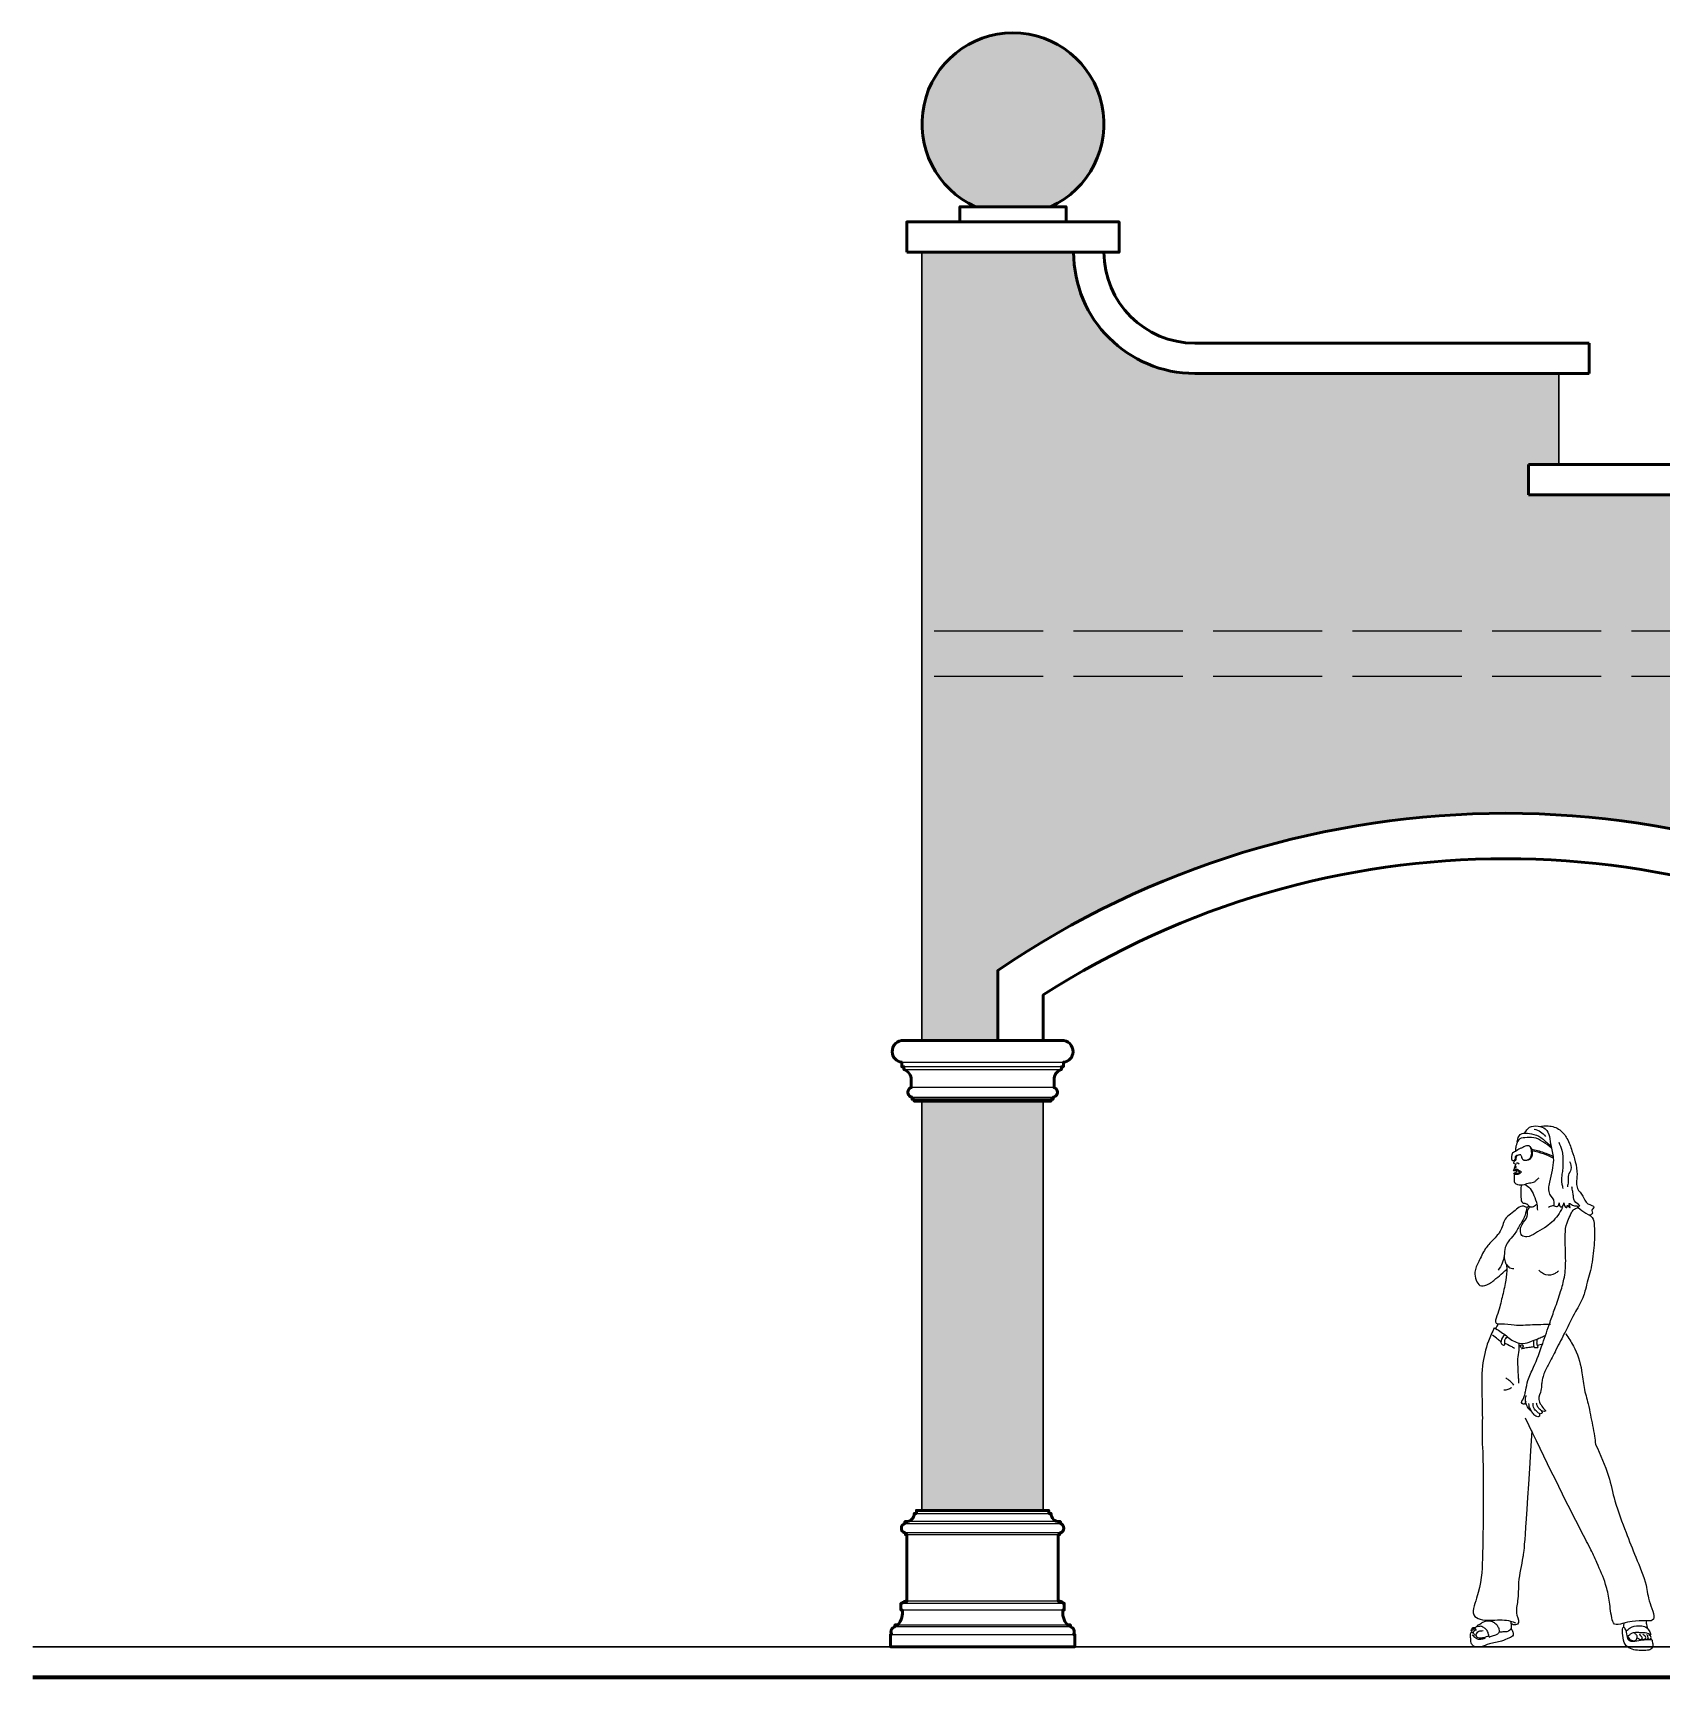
# Model space of a CAD drawing. Header units: metres. Extents: x -109 to 591, y -5 to 592.
# Drawn here: x 444.21 to 449.57, y 6.57 to 12 of the extents above; entities that cross this region are included whole.
import ezdxf

# ---------------------------------------------------------------- set-up
doc = ezdxf.new("R2010")
doc.units = ezdxf.units.M
doc.header["$LTSCALE"] = 0.03
doc.linetypes.add('ACAD_ISO02W100', pattern=[15, 12, -3])
for name, color, linetype in [('Amb personas', 8, 'Continuous'), ('MOLDURA', 43, 'Continuous'), ('Proyeccion', 8, 'ACAD_ISO02W100')]:
    doc.layers.add(name, color=color, linetype=linetype)
for name, color, linetype, lineweight in [('HATCH SECCION', 8, 'Continuous', 5), ('Moldura con Espesor', 43, 'Continuous', 50), ('Muro', 7, 'Continuous', 70), ('Muro bajo', 7, 'Continuous', 30)]:
    doc.layers.add(name, color=color, linetype=linetype, lineweight=lineweight)

# ---------------------------------------------------------------- blocks, each defined once
blk = doc.blocks.new('dam2')
for points in [[(389.6003654792434, 512.8645793612947), (389.6046557111305, 512.8645793612947), (389.6080879010543, 512.8611507601811)], [(389.6175039523461, 512.0776206049098), (389.6178685491263, 512.0783126151407)], [(389.6460418878511, 512.0556206736592), (389.6455024289414, 512.05673323193)]]:
    blk.add_lwpolyline(points)
blk.add_circle((389.5980553743262, 512.2819788695039), 0.00470410572027258)
for points, knots in [([(389.7117675551433, 512.909123665173), (389.7032113145457, 512.9158614667879), (389.6864321450564, 512.9289990612169), (389.6585634354551, 512.945480654759), (389.6312859265627, 512.942914630007), (389.6113170702016, 512.9436858383135), (389.6023986956897, 512.9263882289775), (389.6083694335128, 512.9473900575358), (389.6143401052042, 512.9553698925338), (389.6309258729639, 512.9600032590037), (389.6523976904814, 512.9538410958071), (389.6779457627226, 512.9472020599646), (389.6931188276857, 512.9299280202881), (389.7038782244579, 512.9207917490934), (389.7094110079504, 512.9151621724567), (389.711112549058, 512.9134308637801)], [0.01000074871195943, 0.01000074871195943, 0.01000074871195943, 0.01000074871195943, 0.2519080958979453, 0.4829125628750198, 0.6909101395712705, 0.8502740922849421, 0.8956716958198837, 0.9933797239902102, 1.096640797903723, 1.162409819203647, 1.346838025403083, 1.584292311264291, 1.722396141481145, 1.842700668860921, 1.89613062139314, 1.89613062139314, 1.89613062139314, 1.89613062139314]), ([(389.6763908161569, 512.9777579892651), (389.6856672731549, 512.9786165489019), (389.7077784129008, 512.9806629909986), (389.7421258570774, 512.9684028668479), (389.7654906081502, 512.935493694322), (389.7767849367369, 512.8989473806371), (389.7876749573783, 512.8609802428655), (389.7931338285977, 512.8258477774951), (389.7873256682003, 512.7979334307274), (389.7897778538877, 512.7721869810117), (389.8106982450848, 512.7539880452085), (389.8133617360513, 512.7261933942866), (389.8488025398912, 512.7190427971758), (389.8314719414109, 512.70724411624), (389.8395957352341, 512.6954022923254), (389.8314746770933, 512.6924209222454), (389.8266288131509, 512.6907561920269)], [0, 0, 0, 0, 0.2046259305617079, 0.4877414456008503, 0.7522489145540279, 1.060925539150847, 1.328102829180171, 1.625569468120927, 1.82784613096811, 1.955127037656074, 2.173390099489337, 2.388262637922702, 2.547218152656189, 2.629299992592564, 2.693483837233186, 2.781076678297141, 2.781076678297141, 2.781076678297141, 2.781076678297141]), ([(389.5922710033624, 512.8715342283604), (389.5901446335781, 512.871162857298), (389.5826929738498, 512.8744763719552), (389.5853134977983, 512.8845338045409), (389.5853325765886, 512.8963471938049), (389.5999042156549, 512.9004325771774), (389.6086011421125, 512.9085706991435), (389.6167647080389, 512.9109595581397), (389.6167647080389, 512.9109595581397), (389.6229022999996, 512.9139375617852), (389.6297955261088, 512.9170150251935), (389.6427557443619, 512.9187365191875), (389.6490095661655, 512.9050031450421), (389.6505011703924, 512.8913128216442), (389.644759776019, 512.8772708596176), (389.6348225064426, 512.8726225590418), (389.6229889373332, 512.8702239431606), (389.6159211006533, 512.8797653212658), (389.6152163730366, 512.8912728835978), (389.6059038033958, 512.8894221453085), (389.5970997899306, 512.8884392333912), (389.5974340645519, 512.8814948019569), (389.5965703387, 512.8745097570153), (389.5922710033624, 512.8715342283604)], [1.029626130519683, 1.029626130519683, 1.029626130519683, 1.029626130519683, 1.080251537735419, 1.162309128135357, 1.226492972775987, 1.322631822643684, 1.44378838848639, 1.489650007738167, 1.489650007738167, 1.489650007738167, 1.607995163574127, 1.670995891220226, 1.739092301427288, 1.896933299144212, 1.981386998271049, 2.04623422738555, 2.134659451486788, 2.215288377100798, 2.283081114775664, 2.333481718499081, 2.393243201957446, 2.451269161807105, 2.469049312360149, 2.469049312360149, 2.469049312360149, 2.469049312360149]), ([(389.6045262612676, 512.9313194576894), (389.6034348813158, 512.9279467514409), (389.6007247723086, 512.9195778026985), (389.5973385836058, 512.9093632768021), (389.5979018557171, 512.9025204710409), (389.5981011922736, 512.9009136231433)], [0.006286788454975187, 0.006286788454975187, 0.006286788454975187, 0.006286788454975187, 0.0847533159497952, 0.2008052768110997, 0.2363418935076323, 0.2363418935076323, 0.2363418935076323, 0.2363418935076323]), ([(389.6427391290425, 512.9162646328374), (389.6429405848837, 512.9161874297328), (389.6457628721486, 512.9149327108609), (389.6507631649042, 512.9039520827897), (389.6522547691309, 512.8902617593919), (389.6465133747576, 512.8762197973653), (389.6365761051812, 512.8715714967894), (389.6278875225756, 512.8698103567623), (389.6238821485508, 512.8721299696377), (389.623236322451, 512.8726185299835)], [1.665910524356947, 1.665910524356947, 1.665910524356947, 1.665910524356947, 1.670995891220226, 1.739092301427288, 1.896933299144212, 1.981386998271049, 2.04623422738555, 2.134659451486788, 2.153124825865227, 2.153124825865227, 2.153124825865227, 2.153124825865227]), ([(389.649064841608, 512.906539814575), (389.6617740646981, 512.9032612243894), (389.6850576232681, 512.896889529569), (389.70668363253, 512.8862375187258), (389.7164803552168, 512.8811363721694)], [0.04803086434492612, 0.04803086434492612, 0.04803086434492612, 0.04803086434492612, 0.336074966001519, 0.5786481220413784, 0.5786481220413784, 0.5786481220413784, 0.5786481220413784]), ([(389.6502432417436, 512.9021042950791), (389.6623626813285, 512.8989581134836), (389.6853843208793, 512.8925413647491), (389.7067797342429, 512.881925186187), (389.7169005508026, 512.8766368402124)], [0.06124032691658865, 0.06124032691658865, 0.06124032691658865, 0.06124032691658865, 0.336074966001519, 0.5868200692637396, 0.5868200692637396, 0.5868200692637396, 0.5868200692637396]), ([(389.5969854217321, 512.8607700365909), (389.5953740680477, 512.8539133873688), (389.5919925603503, 512.84849612026), (389.5898020972031, 512.8398427652222), (389.5931373757937, 512.8475849442923), (389.597150417993, 512.8412383047289), (389.6008558502425, 512.8476119045665), (389.6065316695859, 512.8386756013592), (389.6180896398866, 512.835792257344), (389.6051456747984, 512.8270578009962), (389.59698445322, 512.8270039209104), (389.5900981424325, 512.8286430233571), (389.5915274231459, 512.8344081242568), (389.5979604265255, 512.8316877779434), (389.6032610184442, 512.831115340472), (389.6115700640246, 512.8346930817496), (389.6012839146812, 512.8390426306861), (389.5963137046938, 512.8404812801125), (389.5915481789756, 512.8385195308487), (389.5898020972031, 512.8398427652222), (389.5898020972031, 512.8398427652222), (389.5907258721741, 512.8424161017474)], [1.013953108829435, 1.013953108829435, 1.013953108829435, 1.013953108829435, 1.056526136628466, 1.09480900588516, 1.121523971496511, 1.149692827548147, 1.181181360266161, 1.252984948352652, 1.307161106384164, 1.391870994923323, 1.480072024431131, 1.511560495840726, 1.537510829126886, 1.575311254911276, 1.625711858634693, 1.653880714686335, 1.708056828747431, 1.746377585122928, 1.784698341498424, 1.802508351152706, 1.858653732040032, 1.858653732040032, 1.858653732040032, 1.858653732040032]), ([(389.6140442448939, 512.8889525577658), (389.6124607943805, 512.8893291802669), (389.6071765138316, 512.8883173949461), (389.5988533886692, 512.8873881711389), (389.5991876632905, 512.8804437397046), (389.5983872499015, 512.8763993481219), (389.598131445836, 512.87550207364)], [2.292267795918906, 2.292267795918906, 2.292267795918906, 2.292267795918906, 2.333481718499081, 2.393243201957446, 2.451269161807105, 2.469049312360149, 2.469049312360149, 2.469049312360149, 2.469049312360149]), ([(389.5965471018012, 512.8399094402483), (389.5978450700694, 512.8382780825077), (389.5992355478314, 512.8365360887933), (389.5985778157003, 512.8344430714974), (389.595818120368, 512.8326930501862)], [0.005566002196000954, 0.005566002196000954, 0.005566002196000954, 0.005566002196000954, 0.02457922877144878, 0.05350094827703491, 0.05350094827703491, 0.05350094827703491, 0.05350094827703491]), ([(389.6123777119091, 512.7939737457468), (389.6117255529133, 512.7884505548585), (389.6099233898562, 512.7731878802036), (389.6103490965536, 512.7561654482943), (389.6112233067202, 512.7363383464701), (389.6247945702819, 512.7356392738405), (389.6327178945349, 512.7300236972628), (389.6345777804256, 512.7259511312853), (389.6351998434894, 512.7244672403293)], [0, 0, 0, 0, 0.1213457802626461, 0.3353244894710368, 0.3995083447157926, 0.5095158648171911, 0.5724929302532208, 0.6074024107488494, 0.6074024107488494, 0.6074024107488494, 0.6074024107488494]), ([(389.6050862007401, 512.1057235365347), (389.6043462986585, 512.1023336694377), (389.6029282843817, 512.0958370260847), (389.5867571958036, 512.1000778761614), (389.5992302545831, 512.1153017042856), (389.6030618315305, 512.1279912972103), (389.6077965168042, 512.1472849533385), (389.6139369081659, 512.1772542626204), (389.6397401607587, 512.2240090531459), (389.664029486493, 512.2853556737297), (389.6872196409247, 512.3472146100476), (389.7083108750514, 512.4013850607303), (389.7266545829164, 512.4479312707058), (389.7397548893492, 512.4902576960815), (389.7469353466346, 512.5364533282552), (389.7462451578955, 512.5818350804515), (389.7463179409, 512.630019652951), (389.7505843810927, 512.6656815319477), (389.7636616422797, 512.6877315965212), (389.7698232798818, 512.7033184574276), (389.7791673785826, 512.713229106772), (389.7873463859506, 512.715293395489), (389.7916447575984, 512.7160605311192)], [0, 0, 0, 0, 0.06457502453871017, 0.1237573308743, 0.2515442938472024, 0.3408768109032078, 0.4466464938889328, 0.678412595548201, 1.017081551251003, 1.60913987580903, 2.134447375796533, 2.471518335607293, 2.889638520311934, 3.23673060598387, 3.44443644182285, 3.916928046711514, 4.231222560640521, 4.511716062621534, 4.689584287327079, 4.789982047951253, 4.88072067526714, 4.97465744830935, 4.97465744830935, 4.97465744830935, 4.97465744830935]), ([(389.6278649693569, 512.7218170566331), (389.6283692411713, 512.7223703766525), (389.6298458852722, 512.7239906471481), (389.6334848417833, 512.7238316452447), (389.6365006891332, 512.7249897495851), (389.6387080514298, 512.7240653684323), (389.6389769317981, 512.723292152731), (389.6390241104176, 512.7230900016268)], [0, 0, 0, 0, 0.01596338715493022, 0.04674511008221132, 0.07315609429346406, 0.08699152445369204, 0.09151032648755138, 0.09151032648755138, 0.09151032648755138, 0.09151032648755138]), ([(389.6378065722817, 512.7231089495583), (389.6405267311174, 512.723062455471), (389.6457120604649, 512.722973825663), (389.653545495889, 512.7261069513022), (389.6579472043771, 512.7294901076691), (389.6603352219581, 512.7314935249758)], [0, 0, 0, 0, 0.05938791339351349, 0.1132087899287362, 0.1815985051122674, 0.1815985051122674, 0.1815985051122674, 0.1815985051122674]), ([(389.696523594481, 512.7209721389726), (389.7014191980005, 512.7227209887117), (389.7072703510861, 512.7248111881133), (389.7133737713161, 512.7256450185711), (389.7143746769477, 512.7257604809021)], [0, 0, 0, 0, 0.1137451054273062, 0.1359464715505314, 0.1359464715505314, 0.1359464715505314, 0.1359464715505314]), ([(389.5576824606487, 512.5429588670116), (389.5581220183504, 512.5359941875172), (389.5590760948872, 512.51577093569), (389.5518499615832, 512.4791522661711), (389.5380259753147, 512.4301638099723), (389.5289726311256, 512.3957088640216), (389.5119572905256, 512.3552246891926), (389.5459749884995, 512.3558425332202), (389.5797662542579, 512.3473654286354), (389.6269828619321, 512.349527726915), (389.6630937055079, 512.3491686729091), (389.6823578373061, 512.3492012290648), (389.6899341293079, 512.3491999646134), (389.6919739000425, 512.3491996241842)], [0.03679921324419645, 0.03679921324419645, 0.03679921324419645, 0.03679921324419645, 0.1898913215016927, 0.4819467223349662, 0.8599490489672235, 1.263588801846009, 1.432288271363409, 1.543103238777955, 1.860005250086896, 2.283743505182304, 2.540525142838458, 2.662496403135588, 2.707433177548044, 2.707433177548044, 2.707433177548044, 2.707433177548044]), ([(389.5127487727687, 512.3432560648154), (389.5243449898748, 512.3356066925555), (389.5475904664343, 512.3202729589823), (389.5732924309468, 512.2950549186988), (389.6042237749114, 512.2880928933404), (389.6285946349466, 512.2962658249229), (389.6505254819348, 512.30365189244), (389.6654368451308, 512.3101757145645), (389.6725173399851, 512.3128834574742), (389.6745994021439, 512.3136614399186)], [0, 0, 0, 0, 0.3066925300465776, 0.6147879047922389, 0.7721580435441342, 0.9761638952505862, 1.167008032520012, 1.285011991371938, 1.333971038112964, 1.333971038112964, 1.333971038112964, 1.333971038112964]), ([(389.523920160047, 512.3559175021908), (389.5232741920628, 512.3529641291519), (389.521724640866, 512.3473872375015), (389.5181511980228, 512.3428969212829), (389.5162180938861, 512.3408261260074)], [0.02585494159643289, 0.02585494159643289, 0.02585494159643289, 0.02585494159643289, 0.09130815720765581, 0.1529623655274024, 0.1529623655274024, 0.1529623655274024, 0.1529623655274024]), ([(389.5443315593081, 512.3211329420361), (389.5394626191983, 512.3146043827197), (389.5328905112938, 512.3056648543744), (389.5316790617484, 512.2902517783186), (389.5471722480841, 512.2826636581048), (389.5434172925489, 512.3000722775181), (389.5480432103935, 512.3086352081077), (389.5519489582048, 512.3116746397457), (389.553994164137, 512.3131729226241)], [0.002976226235100476, 0.002976226235100476, 0.002976226235100476, 0.002976226235100476, 0.1801151193197602, 0.2445639869936794, 0.3163216064472998, 0.4281074266410475, 0.4811460725106499, 0.5358218545380508, 0.5358218545380508, 0.5358218545380508, 0.5358218545380508]), ([(389.5448323928378, 512.292679133193), (389.551133184488, 512.2897247669418), (389.5614536149529, 512.2848560540891), (389.5710703635708, 512.2787235648577), (389.5748233518798, 512.2763303276728)], [0.004806244395226721, 0.004806244395226721, 0.004806244395226721, 0.004806244395226721, 0.1578643346157389, 0.2558262554584638, 0.2558262554584638, 0.2558262554584638, 0.2558262554584638]), ([(389.6360027681973, 512.2987740203445), (389.6354779194438, 512.2926893929676), (389.6348863684239, 512.2853393055082), (389.6386783766897, 512.2744552746536), (389.6442328015963, 512.2769159808388), (389.6519709075964, 512.2753083641081), (389.6454908839833, 512.2867260677522), (389.647448300976, 512.2944135475649), (389.6479723681296, 512.3005076529076), (389.6481744523715, 512.3030944011022)], [0.00201973674176795, 0.00201973674176795, 0.00201973674176795, 0.00201973674176795, 0.1412283665002486, 0.169913414746195, 0.2212697747504154, 0.2469479006308762, 0.3123488769029301, 0.3893029112387574, 0.4452211970261666, 0.4452211970261666, 0.4452211970261666, 0.4452211970261666]), ([(389.6639032421417, 512.2856748338115), (389.6615832382883, 512.2854838936239), (389.6563066321643, 512.2848872617013), (389.6512321330147, 512.2832541919349), (389.6483899824577, 512.2822543973942)], [0.1699313294437143, 0.1699313294437143, 0.1699313294437143, 0.1699313294437143, 0.2211495015868036, 0.2871792163749476, 0.2871792163749476, 0.2871792163749476, 0.2871792163749476]), ([(389.6217642455881, 512.0116415081632), (389.5875017933534, 511.6530318127571), (389.580760878649, 511.6056897433547), (389.5617891065766, 511.5411219542502), (389.563106212593, 511.4771084981181), (389.5488655549328, 511.4375840711567), (389.5653190819, 511.4023978583996), (389.5472551033078, 511.3960148205783), (389.540303735498, 511.3990954014681), (389.5356998856146, 511.4019101657085)], [0, 0, 0, 0, 0.4505212008972038, 1.052030659275633, 1.480049843835992, 1.816888976250618, 2.025786738487023, 2.078710800023262, 2.191408509456473, 2.191408509456473, 2.191408509456473, 2.191408509456473]), ([(389.411220266972, 511.3815119676138), (389.4102753342519, 511.3822856713353), (389.4079656590153, 511.3847699057803), (389.4115217749252, 511.3906864018003), (389.4165091635821, 511.3905433749121), (389.4190433144815, 511.3911656275735), (389.4202521662365, 511.3914624572619)], [0.01121671910208408, 0.01121671910208408, 0.01121671910208408, 0.01121671910208408, 0.0361398863879729, 0.08544235973809258, 0.1154919738380132, 0.1429012790435893, 0.1429012790435893, 0.1429012790435893, 0.1429012790435893]), ([(389.4164516841096, 511.3754383858965), (389.4151125190955, 511.3755536285334), (389.4111847665339, 511.3761853317033), (389.4105699040481, 511.3837096322131), (389.414397000467, 511.3875171739613), (389.4191048252398, 511.3894705083644), (389.4226598049099, 511.3897890333283), (389.4250110693104, 511.3899997058153)], [0.005894637142110934, 0.005894637142110934, 0.005894637142110934, 0.005894637142110934, 0.03324435475102751, 0.09020303353160129, 0.1225496645536917, 0.1490169958726433, 0.2007166755919206, 0.2007166755919206, 0.2007166755919206, 0.2007166755919206]), ([(389.4127609283007, 511.390090629953), (389.4126708238733, 511.3908953466994), (389.412657303141, 511.3937768903116), (389.4188661068135, 511.3938535581108), (389.4237678693669, 511.3931175105163), (389.4263103779751, 511.396560078048), (389.4284859010197, 511.3972222987269), (389.4296129962503, 511.3974837269392)], [0.007841649258927266, 0.007841649258927266, 0.007841649258927266, 0.007841649258927266, 0.02416501550838746, 0.07110305887088653, 0.1061475465742559, 0.1309170018469224, 0.1558523121787326, 0.1558523121787326, 0.1558523121787326, 0.1558523121787326]), ([(389.534928032277, 511.4100051992384), (389.5350542840357, 511.4075974067079), (389.5354694843286, 511.4015258975627), (389.5380490364166, 511.3916626826257), (389.5307089896451, 511.3761008264731), (389.5126249091953, 511.3767318806542), (389.5008862671895, 511.3762402117604), (389.4967829376273, 511.375701945587)], [0.01423001020698022, 0.01423001020698022, 0.01423001020698022, 0.01423001020698022, 0.06733992972368, 0.1482925978555633, 0.2347734072739606, 0.399776162664212, 0.492613173467005, 0.492613173467005, 0.492613173467005, 0.492613173467005]), ([(389.894206970367, 511.3791185705786), (389.8940794580968, 511.379336366457), (389.8927960171053, 511.381873847069), (389.8944674957304, 511.3869548327204), (389.8947902797483, 511.3912973454536), (389.8948494794009, 511.3928497264267)], [0.09604222964068515, 0.09604222964068515, 0.09604222964068515, 0.09604222964068515, 0.1019197660547785, 0.1630191848322302, 0.1977177422232739, 0.1977177422232739, 0.1977177422232739, 0.1977177422232739]), ([(389.9697662617184, 511.3715090902717), (389.9691461705941, 511.3747866662357), (389.9679704716061, 511.3806556073266), (389.9654604468744, 511.3891677453935), (389.9664683744365, 511.3944179369683), (389.9671738435256, 511.3970653744962)], [0.01967018210214912, 0.01967018210214912, 0.01967018210214912, 0.01967018210214912, 0.09343825455971243, 0.1517417157881057, 0.2109748378604708, 0.2109748378604708, 0.2109748378604708, 0.2109748378604708]), ([(389.4247471054283, 511.368845701454), (389.4237043041723, 511.3686096289483), (389.4210058386461, 511.3684167311233), (389.4160697280337, 511.3728060162214), (389.4157972385054, 511.3807569687789), (389.4209758686782, 511.3855579260614), (389.4243635224175, 511.3858558209315), (389.4257432110799, 511.3859771444806)], [0.0232531414472964, 0.0232531414472964, 0.0232531414472964, 0.0232531414472964, 0.0463973071705755, 0.08458225778225012, 0.1517611009732538, 0.1954945809752792, 0.2255442004740123, 0.2255442004740123, 0.2255442004740123, 0.2255442004740123]), ([(389.464752218827, 511.3650901797965), (389.4644400661897, 511.3649808729198), (389.4586044833573, 511.3629703209417), (389.4481851235993, 511.3605500111795), (389.4356008472755, 511.3580662141787), (389.4225545749046, 511.3623404771857), (389.4256191008871, 511.3755434818495), (389.4324322737524, 511.3821088089256), (389.4397192195892, 511.3822678150937), (389.4440736499391, 511.3827631894692), (389.446609196227, 511.3830516415875)], [0.7419770059904546, 0.7419770059904546, 0.7419770059904546, 0.7419770059904546, 0.7492079447397364, 0.8769764550596433, 0.9767510488454012, 1.035688940307321, 1.13828387568916, 1.195401628478064, 1.236074794035822, 1.292773676662357, 1.292773676662357, 1.292773676662357, 1.292773676662357]), ([(389.4652787634367, 511.3618417641285), (389.4702694542182, 511.3636062661366), (389.4779075815098, 511.3650933272401), (389.4867141113539, 511.3678163089174), (389.4932141657669, 511.3705392905946), (389.4956625621028, 511.372812389691)], [0, 0, 0, 0, 0.1127563464926922, 0.1735974072467864, 0.2386623711299945, 0.2386623711299945, 0.2386623711299945, 0.2386623711299945]), ([(389.9006276629246, 511.3678491122429), (389.9000481170003, 511.3702349192104), (389.8994532568587, 511.3726837699584), (389.8979528943115, 511.3747013199857), (389.8979137157979, 511.3747529928277)], [0, 0, 0, 0, 0.05309190225635591, 0.05449482976910699, 0.05449482976910699, 0.05449482976910699, 0.05449482976910699]), ([(389.9007330107636, 511.3668519727921), (389.904824863504, 511.3705165159718), (389.9162182091738, 511.3805101150026), (389.9383017120651, 511.3830748027001), (389.9596141785163, 511.3816350335154), (389.9711317372266, 511.3709339265105), (389.9754628123443, 511.3624524682192), (389.9810414776491, 511.349022762859), (389.9656961486154, 511.3602580840715), (389.9513737598855, 511.3594431246848), (389.9322965674894, 511.3616778101631), (389.9168900177685, 511.3604332656802), (389.910267278094, 511.3530622635991), (389.9050169001318, 511.3508727891425), (389.9035280987243, 511.3487838615355), (389.9030455288541, 511.3479277147866)], [0.006061846740217256, 0.006061846740217256, 0.006061846740217256, 0.006061846740217256, 0.1251007909962715, 0.3353463561086356, 0.4708238287957915, 0.5870583663256004, 0.6433441965993886, 0.7182286767332716, 0.769404905755485, 0.9332754425031782, 1.074645189410985, 1.187625758321259, 1.250176123158135, 1.286158523843844, 1.307644164576121, 1.307644164576121, 1.307644164576121, 1.307644164576121]), ([(389.9059065968358, 511.3510481457228), (389.9064282185917, 511.3484943247649), (389.9084402224176, 511.3414623511576), (389.918511868961, 511.3356491573982), (389.9300109529083, 511.3348999592297), (389.9349945972532, 511.3419263672081), (389.9365159130585, 511.3498184348301), (389.932002216083, 511.3556019400349), (389.928702244087, 511.3581960455147), (389.9276480395259, 511.3590247549195)], [0.02378306174385309, 0.02378306174385309, 0.02378306174385309, 0.02378306174385309, 0.07958834359250025, 0.1843187468754928, 0.2569085440433613, 0.305736441672866, 0.3596369550958022, 0.4230883730969772, 0.4528736363538693, 0.4528736363538693, 0.4528736363538693, 0.4528736363538693]), ([(389.9352530378507, 511.3443369732091), (389.9376925753717, 511.3431340541981), (389.9414454331525, 511.3412251859542), (389.9469502262115, 511.3376551506072), (389.9517044056861, 511.3418894861121), (389.9494807868452, 511.3483025793851), (389.9450066641591, 511.351721174119), (389.9440423051503, 511.3553525479211), (389.943756345214, 511.3564293537704)], [0.01157427558207061, 0.01157427558207061, 0.01157427558207061, 0.01157427558207061, 0.07337094393415655, 0.1059642142780598, 0.1411234700268257, 0.1799924335543124, 0.2371829103656551, 0.2612899378911761, 0.2612899378911761, 0.2612899378911761, 0.2612899378911761]), ([(389.9496497791408, 511.3404146279818), (389.9502550879423, 511.3399664551004), (389.9524796297648, 511.3385525182564), (389.9572951552723, 511.3388891829044), (389.9628001066984, 511.3416391924192), (389.9626378996256, 511.3488894107748), (389.9569131567258, 511.3516204183344), (389.9542418826161, 511.3546331867439), (389.953109553066, 511.3559102727177)], [0.0111299396240541, 0.0111299396240541, 0.0111299396240541, 0.0111299396240541, 0.02750327602007486, 0.06947099074329556, 0.1107259189237189, 0.1488385489708533, 0.2001434388709858, 0.2378927148502756, 0.2378927148502756, 0.2378927148502756, 0.2378927148502756]), ([(389.9592833864119, 511.3400499375769), (389.9610451368265, 511.3393662056736), (389.9640306801258, 511.3383386315417), (389.9694566264103, 511.3406177990752), (389.9697161279945, 511.3442029768516), (389.9690440859557, 511.3494545655866), (389.9667855287896, 511.3526487846687), (389.9655804944118, 511.3543530336741)], [0.01681681803739913, 0.01681681803739913, 0.01681681803739913, 0.01681681803739913, 0.06031801986858444, 0.08702478186077191, 0.129637391951332, 0.1685063554788201, 0.2129652298363841, 0.2129652298363841, 0.2129652298363841, 0.2129652298363841]), ([(389.9698496864729, 511.3411732080472), (389.9712086035412, 511.3398498520816), (389.9735591186751, 511.3381778862682), (389.9785311684383, 511.3396563487345), (389.9794531752454, 511.3446943292191), (389.9783968474928, 511.349936187429), (389.9752612809154, 511.3512046825161), (389.9738944553089, 511.3517576325251)], [0.01620502248051051, 0.01620502248051051, 0.01620502248051051, 0.01620502248051051, 0.05500655204014972, 0.07913379534063082, 0.1152943738517773, 0.1550885233976271, 0.1858401503942509, 0.1858401503942509, 0.1858401503942509, 0.1858401503942509]), ([(389.9814682209001, 511.3369190947159), (389.9809595803175, 511.3378141283494), (389.980098831795, 511.3393287516489), (389.978994032414, 511.3406680508006), (389.9785265071447, 511.3412047255977)], [0, 0, 0, 0, 0.02260739523399537, 0.03825743109736414, 0.03825743109736414, 0.03825743109736414, 0.03825743109736414])]:
    blk.add_open_spline(points, degree=3, knots=knots)
for points in [[(389.6287868660484, 512.9582954611042), (389.645042935327, 512.9760028649009), (389.6725004400035, 512.9785743177894), (389.694809656116, 512.9691456585673), (389.711112549058, 512.9134308637801), (389.7171188722286, 512.8697161769969), (389.7119705910213, 512.8371444499924), (389.7025320779269, 512.7994298172109), (389.7016740286068, 512.7617151844295), (389.7145447316249, 512.7351435155334), (389.7154027809451, 512.7240005557547), (389.7222671534358, 512.722286255198), (389.7265573926798, 512.722286255198), (389.731705673887, 512.7334292108701), (389.7334217651705, 512.722286255198), (389.7417907593202, 512.7210649699693), (389.7462924681886, 512.7325720626451), (389.7507617328445, 512.7193224331292), (389.7548729393197, 512.7171433494211), (389.7565890306032, 512.7240005557547), (389.7651695017342, 512.7162861970895), (389.7634534104507, 512.7300006097566), (389.772891923545, 512.7248577039798), (389.7866206758833, 512.7214291028663), (389.7960591889777, 512.7214291028663), (389.7840465352797, 512.7325720626451), (389.7771821554322, 512.7540008298708), (389.7754660641487, 512.767715242538), (389.7734743991857, 512.7828228469523)], [(389.6596410738626, 512.9700190565734), (389.6793761493715, 512.9605903973513), (389.6948209929933, 512.9451616841275)], [(389.7359959057741, 512.9254309717841), (389.7445763769052, 512.9005735993381), (389.7471505175088, 512.8577160648865), (389.7454344188685, 512.8371444499924), (389.7420022363015, 512.81914428388), (389.7420022363015, 512.7925726108773), (389.7445763769052, 512.7788582023168)], [(389.598131445836, 512.87550207364), (389.5929984607971, 512.8693577096134), (389.5899502595795, 512.865253551713), (389.5986493879599, 512.8602936078495)], [(389.5971542627168, 512.847622643358), (389.5980920567933, 512.8511022383935), (389.5979580851754, 512.8535111912928)], [(389.768601691658, 512.8637161188884), (389.7720338742249, 512.8380015982174), (389.7634534104507, 512.8208585844368), (389.7617373118104, 512.7985726648792), (389.7591631712068, 512.783143955762)], [(389.5915860863789, 512.8283832576532), (389.590926966149, 512.8157217728411), (389.5917850081124, 512.8020073601739), (389.6012235285635, 512.796007306172), (389.6218166533926, 512.7951501538404), (389.6394942303785, 512.7994883370823), (389.6550879047577, 512.802700170427), (389.6621448537305, 512.8080074141758), (389.6707253248615, 512.8148646205094)], [(389.6240427384421, 512.7958846905785), (389.6406936869381, 512.7814357452797), (389.651848291316, 512.7591498257223), (389.660428762447, 512.7308638521629), (389.6612868117672, 512.7120065378255)], [(389.6278649693569, 512.7218170566331), (389.6184264489058, 512.7261028100783), (389.5815304384917, 512.7063883475157), (389.561795355626, 512.6909596342919), (389.5437763714006, 512.6532450015104), (389.5171769160441, 512.6215304268376), (389.492293559328, 512.5941016015032), (389.4699843358587, 512.554672668165), (389.4571136328405, 512.5212437929355), (389.4605458227643, 512.4963864204896), (389.471700434499, 512.4792434067089), (389.4931516086481, 512.4801005590406), (389.5231832465715, 512.498957873378), (389.545492462684, 512.5169580394903), (389.5583631657022, 512.528100999269)], [(389.6278649693569, 512.7218170566331), (389.6218586388296, 512.6978168365189), (389.6046977039243, 512.6669594141777), (389.5849626210586, 512.6369591359548), (389.5652275455497, 512.614673220504), (389.5557890250985, 512.5966730543917), (389.5514987932114, 512.5709585337206), (389.5446344207207, 512.5478154659381), (389.5309056683824, 512.5255295463807)], [(389.7418422870076, 512.7181919800732), (389.7256823122949, 512.6935310830737), (389.6819219220332, 512.6549593020673), (389.6527483260731, 512.6395305888433), (389.6252908287534, 512.6283876290645), (389.6098459851316, 512.6335305348414), (389.6055557458876, 512.649816400397), (389.6115620764151, 512.6686737147344), (389.6287230113203, 512.6943882354053), (389.6312971519239, 512.7132455497427), (389.6381615317715, 512.7235313612964)], [(389.7865500228761, 512.7214338763029), (389.8083396762595, 512.7016726934175), (389.8341122680474, 512.6836507231372), (389.840555410466, 512.6566177738886), (389.8366895250148, 512.5871044699428), (389.8238032328065, 512.5150166011654), (389.8057624192921, 512.4558015688901), (389.7993192768736, 512.4352050337782), (389.772258056602, 512.3862882649444), (389.7372196201059, 512.322418270176), (389.7062925143832, 512.267065083091), (389.6805199299665, 512.2194355987303), (389.6637677523071, 512.1872535157038), (389.6599018594848, 512.1730933988429), (389.6573246025173, 512.1589332819821), (389.6547473455499, 512.1396240313431), (389.6470155672764, 512.1113037935069), (389.6534587170661, 512.0932818273411), (389.6650563807908, 512.0778344260071), (389.6676336377582, 512.0739725767022), (389.6624791238233, 512.072685292229), (389.6483042031313, 512.0804089949534), (389.6418610533415, 512.0894199780363), (389.6392837963741, 512.0997182455923)], [(389.5510668196602, 512.5684673941381), (389.553770502333, 512.5511819174378), (389.5601108566622, 512.5396064753558), (389.5720919180405, 512.5306724480508), (389.5806723891715, 512.5289581474941)], [(389.7222501223711, 512.5161008871586), (389.7110955179932, 512.5092436808251), (389.6819219220332, 512.5058150797115), (389.6681931696949, 512.5135294342701), (389.6596127059207, 512.5212437929355)], [(389.5127487727687, 512.3432560648154), (389.4926931071275, 512.3010775773462), (389.4716619413621, 512.223219966066), (389.4667134369734, 512.1268248255476), (389.4654763108762, 512.0489672142675), (389.4630020513107, 511.9723454385442), (389.464239184779, 511.9476287356362)], [(389.5325366017981, 512.2982131614646), (389.5223642534057, 512.3068995052779), (389.5066265260748, 512.3200005784554)], [(389.5891977127097, 512.2918702291412), (389.5870638040134, 512.2623558449535), (389.5826922118597, 512.2352802890568), (389.5835665288162, 512.2116983548685), (389.5835665288162, 512.1863696057114), (389.5844408531439, 512.1697749108255), (389.5844408531439, 512.1645344823775)], [(389.6369949132239, 512.2794947040368), (389.6246594921132, 512.2772037330999), (389.6071731234981, 512.2754569222457), (389.595806988321, 512.2719633005372)], [(389.7392714967096, 512.3162999884217), (389.7620037670638, 512.27699676066), (389.7856103617457, 512.1983903092513), (389.7917305878126, 512.1442391933432), (389.8030967229897, 512.091834892404), (389.8092169490565, 512.0568986917779), (389.8198463870791, 511.9890442286103), (389.8224693453199, 511.9628420781407)], [(389.5695774427695, 512.1584206443877), (389.5582113075924, 512.1715217216797), (389.5442222141746, 512.1828759881176)], [(389.5617085754185, 512.1514334050853), (389.5494681232848, 512.1453195712102), (389.5372276637801, 512.1435727603559)], [(389.6247225148701, 512.0708332851248), (389.6072066770781, 512.0952705723627), (389.6063323527504, 512.1214727228323), (389.6072066770781, 512.1249663445408)], [(389.6471472988399, 512.0665159570065), (389.6456766747633, 512.0568407500282), (389.6386821317399, 512.0568407500282), (389.6281903135193, 512.0655748001847), (389.6211957631248, 512.0769290666225), (389.6159498540145, 512.0891567384875), (389.615075537058, 512.0987641940711)], [(389.6537153678723, 512.0754336866839), (389.6552941760273, 512.0664482056118), (389.6509225838735, 512.0655748001847), (389.6395564486964, 512.072562039487), (389.6308132643888, 512.0830429004977), (389.6281903135193, 512.0909035493418), (389.6281903135193, 512.0996375994982)], [(389.8224693453199, 511.9628420781407), (389.8605937160688, 511.8605222805564), (389.8781238104829, 511.7810457236271), (389.9104870639767, 511.6800162018276), (389.9388048997272, 511.6005396448982), (389.9684712105158, 511.5102866055338), (389.9792589665946, 511.4523630134744), (389.9846528372628, 511.3984806012995), (389.9657742751817, 511.3971335399664), (389.9212748126844, 511.3971335399664), (389.8902600268575, 511.3917453028635), (389.8646391264411, 511.3903982415305), (389.8565483130677, 511.4106041450675), (389.8498059673612, 511.4671806757939), (389.8403666863207, 511.5170219080844), (389.8147457859044, 511.5870690397972), (389.7945187561563, 511.6342161535362), (389.7810340647434, 511.6625044168421), (389.6031277672284, 512.0530696315085)], [(389.464239184779, 511.9476287356362), (389.451830271855, 511.6102779693423), (389.4295619799925, 511.4866944589168), (389.4221392160383, 511.4286102083172), (389.445644633998, 511.4174876924201), (389.5087381239231, 511.4150160213063), (389.5347177940772, 511.4100726790789), (389.5508004480828, 511.4038935054091)], [(389.5351981070885, 511.3863428292563), (389.5414212937014, 511.3753722036938), (389.5414212937014, 511.3654986406876), (389.5293409876748, 511.3570878250133), (389.5044482412233, 511.3479456397876), (389.4652787634367, 511.3399005130036), (389.4389217260751, 511.3318553862196), (389.4158593229906, 511.3344152002223), (389.4089039946083, 511.3420946381161), (389.406707576671, 511.3563564513473), (389.4063415094718, 511.368424139466), (389.4074397184405, 511.3768349551403), (389.4111004199168, 511.3797604539188)], [(389.4652787634367, 511.3618417641285), (389.4630823381282, 511.3735437674716), (389.457957360484, 511.3848800819243), (389.4489532766798, 511.3923509443134), (389.4382596432849, 511.3967496082236), (389.4297699797554, 511.3973134589334), (389.4290378379859, 511.3991418951556), (389.4345288902005, 511.4027987717146), (389.4447788454888, 511.4082840844958), (389.4550288007772, 511.4123066458305), (389.4634484126986, 511.4137693972771), (389.4747965769557, 511.4115752721646), (389.485046532244, 511.4057242704931), (389.4931955838762, 511.3957023048768), (389.4971268382706, 511.3856114555903), (389.4971268382706, 511.3768349551403), (389.4956625621028, 511.372812389691)], [(389.4121625022181, 511.3708109755332), (389.422482760287, 511.3601459919863), (389.4331588963227, 511.3558800009952), (389.4449026372634, 511.3569464957083), (389.4534435417427, 511.3592572416714)]]:
    blk.add_spline(points, degree=3)
blk.add_open_spline([(389.5940246021009, 512.870483166108), (389.5923261944268, 512.8701865387449), (389.5901704689772, 512.8709334201416), (389.5886065258095, 512.8721473679824)], degree=3)
at = {"start_tangent": (-0.9940182661818839, 0.1092139482701801), "end_tangent": (-0.9940182661818839, 0.1092139482701801)}
blk.add_spline([(389.9806495531448, 511.3372233959654), (389.933363890407, 511.3351470758691), (389.9094612472992, 511.3372233959654), (389.9021865259859, 511.3517576325251), (389.8981272143423, 511.3743897000536), (389.8949871376615, 511.3784999907068), (389.8917940711788, 511.338780635009), (389.9032257729408, 511.3164601950022), (389.9229714355999, 511.307116756626), (389.9458348317526, 511.3040022785389), (389.9666197413667, 511.3040022785389), (389.9801299296673, 511.3086739956697), (389.9837672866385, 511.316979276055), (389.9827280470547, 511.3315135167292), (389.9806495531448, 511.3372233959654)], degree=3, dxfattribs=at)

msp = doc.modelspace()

# ---------------------------------------------------------------- hatches: boundary and pattern name
at = {"layer": 'HATCH SECCION'}
for color, points in [(53, [(447.313997681507, 11.42490541894159), (447.560860378167, 11.42490541894159, 4.645751311059276)]), (31, [(450.737429029837, 8.905267101369368), (450.737429029837, 8.674890054315597), (450.8374290298373, 8.674888533642076), (450.8374290298373, 8.905267101369368, -0.3097581654508229), (454.1874290298371, 8.905267101369368), (454.1874290298371, 8.67488853364223), (454.4374290298371, 8.674892335326037), (454.4374290298372, 11.27490541894159), (453.9374290298371, 11.27490541894159, -0.4142135623730873), (453.537429029837, 10.87490541894159), (452.3374290298371, 10.87490541894159), (452.337429029837, 10.57490541894154), (452.4374290298371, 10.57490541894154), (452.4374290298369, 10.47490541894159), (449.1374290298371, 10.47490541894159), (449.1374290298371, 10.57490541894159), (449.2374290298371, 10.57490541894159), (449.2374290298371, 10.87490541894159), (448.0374290298371, 10.87490541894159, -0.4142135623730873), (447.6374290298371, 11.27490541894159), (447.1374290298371, 11.27490541894159), (447.1374290298372, 8.674892335326035), (447.3874290298372, 8.674888533642232), (447.3874290298372, 8.905267101369368, -0.3097581654508229)]), (31, [(447.5374290298373, 8.474904671068463), (447.1374290298372, 8.474893083199074), (447.1374290298371, 7.124905418941499), (447.5374290298372, 7.124905418940994)])]:
    msp.add_hatch(color=color, dxfattribs=at).paths.add_polyline_path(points)

# ---------------------------------------------------------------- linework, layer by layer
at = {"layer": 'MOLDURA'}
for p, q in [((447.0710022737283, 8.603090796828042), (447.6038557859459, 8.603103880443484)), ((447.5971499403, 8.588063085653118), (447.0777081193742, 8.588050002037562)), ((447.0777081193742, 8.578846060065871), (447.5971499403, 8.578859143681314)), ((447.5728694760766, 8.519685355130662), (447.1019885835976, 8.519672271515105)), ((447.1049856394446, 8.487458055591219), (447.5698724202296, 8.487471139206775)), ((447.5632447534564, 8.481184943588858), (447.1116133062177, 8.481171859973301)), ((447.1193895163822, 7.114831322885436), (447.555468543292, 7.114831322884884)), ((447.0809455263335, 7.081603551249316), (447.5939125333408, 7.081603551248763)), ((447.5917360666082, 7.050502073087346), (447.0831219930661, 7.050502073087898)), ((447.5903801943426, 7.087878355168032), (447.0844778653317, 7.087878355168584)), ((447.0879038300905, 7.04490450336715), (447.5869542295837, 7.044904503366597)), ((447.0719662800588, 6.81843511072401), (447.6028917796154, 6.818435110723458)), ((447.6018549900847, 6.79609354153577), (447.0730030695895, 6.796093541536322)), ((447.5869542295837, 6.825052345592285), (447.0879038300905, 6.825052345592837)), ((447.626802490077, 6.740851838597296), (447.0480555695972, 6.740851838597848)), ((447.0580749990795, 6.746838216349772), (447.6167830605947, 6.74683821634922)), ((447.0368727552232, 6.714923672439511), (447.637985304451, 6.714923672438958))]:
    msp.add_line(p, q, dxfattribs=at)
at = {"layer": 'Moldura con Espesor'}
for p, q in [((447.1374290298371, 11.27490541894159), (447.7374290298371, 11.27490541894159)), ((448.0374290298371, 10.97490541894159), (449.3374290298372, 10.97490541894159)), ((449.3374290298372, 10.97490541894159), (449.3374290298371, 10.87490541894159)), ((448.0374290298371, 10.87490541894159), (449.3374290298371, 10.87490541894159)), ((449.1374290298371, 10.5749054189416), (452.4374290298371, 10.57490541894154)), ((449.137429029837, 10.57490541894159), (449.1374290298371, 10.47490541894159)), ((449.1374290298371, 10.47490541894159), (452.437429029837, 10.47490541894159)), ((447.5374290298371, 8.67488625263195), (447.1374290298371, 8.674892335326035)), ((447.1116133062177, 8.47489233532599), (447.5632447534564, 8.474905418941546)), ((447.555468543292, 7.124905418940971), (447.1193895163822, 7.124905418941523)), ((447.641629379257, 6.674905418940925), (447.0332286804172, 6.674905418940341))]:
    msp.add_line(p, q, dxfattribs=at)
for points in [[(447.262429029837, 11.37490541894159), (447.612429029837, 11.37490541894159), (447.612429029837, 11.42490541894159), (447.262429029837, 11.42490541894159)], [(447.0874290298371, 11.27490541894159), (447.7874290298371, 11.27490541894159), (447.7874290298371, 11.37490541894159), (447.0874290298371, 11.37490541894159)]]:
    msp.add_lwpolyline(points, close=True, dxfattribs=at)
for points in [[(450.737429029837, 8.67488625263195), (450.737429029837, 8.905267101369368, 0.3097581654508229), (447.3874290298372, 8.905267101369368), (447.3874290298372, 8.67488625263195)], [(450.587429029837, 8.67488625263195), (450.587429029837, 8.824895835786771, 0.2945679952214537), (447.5374290298371, 8.824895835786771), (447.5374290298371, 8.67488625263195)], [(447.1374290298371, 8.674892335326035), (447.0770996656823, 8.674892335326035, 0.4382077646215293), (447.0392195115051, 8.637418365499002, 0.3767732070928361), (447.0710022737283, 8.603090796828042), (447.0710022737283, 8.588050002037562), (447.0777081193742, 8.588050002037562), (447.0777081193742, 8.578846060065757, -0.343840019265826), (447.1019885835979, 8.544962990375666), (447.1019885835976, 8.519672271515105, 0.4170263860701234), (447.0918072422342, 8.498759352597062, 0.3141239204313276), (447.1049856394446, 8.487458055591333), (447.1049856394446, 8.481171859973301), (447.1116133062177, 8.481171859973301), (447.1116133062177, 8.47489233532599), (447.1374290298371, 8.47489233532599)], [(447.5374290298371, 8.674905418941592), (447.5977583939919, 8.674905418941592, -0.4382077646215293), (447.6356385481691, 8.637431449114445, -0.3767732070928361), (447.6038557859459, 8.603103880443484), (447.6038557859459, 8.588063085653118), (447.5971499403, 8.588063085653118), (447.5971499403, 8.578859143681314, 0.343840019265826), (447.5728694760763, 8.544976073991222), (447.5728694760766, 8.519685355130662, -0.4170263860701234), (447.58305081744, 8.498772436212619, -0.3141239204313276), (447.5698724202296, 8.487471139206775), (447.5698724202296, 8.481184943588858), (447.5632447534564, 8.481184943588858), (447.5632447534564, 8.474905418941546), (447.5374290298371, 8.474905418941546)], [(447.1374290298371, 7.124905418941523), (447.1193895163822, 7.124905418941523), (447.1193895163822, 7.114831322885436), (447.1119131845703, 7.114831322885323, -0.2084476258000373), (447.1032731759959, 7.095154824441522, -0.1868157369349915), (447.0844778653317, 7.087878355168584), (447.0809455263335, 7.087878355168584), (447.0809455263335, 7.081603551249316, 0.3286889506232974), (447.0695238778924, 7.065960004047554, 0.3240101887387902), (447.0808216640905, 7.050502073087898), (447.0831219930661, 7.050502073087898), (447.0831219930661, 7.04490450336715), (447.0879038300905, 7.04490450336715), (447.0879038300905, 6.825052345592837, 0.2840332957790816), (447.0719662800588, 6.818886989036343), (447.0719662800588, 6.81843511072401), (447.0681886809948, 6.81843511072401), (447.0681886809948, 6.796064927803343), (447.0730030695895, 6.796093541536322, -0.09698047293337314), (447.0712477428643, 6.771676033835945, -0.1117168957506667), (447.0580749990795, 6.746838216349772), (447.0480555695972, 6.746838216349772), (447.0480555695972, 6.740851838597848, 0.2521008168811357), (447.0362564760039, 6.730482384518666, 0.2192474752665405), (447.0368727552229, 6.717493246494371), (447.0368727552232, 6.714923672439511), (447.0332286804172, 6.71492367243917), (447.0332286804172, 6.674905418941478), (447.1374290298371, 6.674905418941592)], [(447.5374290298371, 7.124905418940971), (447.555468543292, 7.124905418940971), (447.555468543292, 7.114831322884884), (447.562944875104, 7.11483132288477, 0.2084476258000373), (447.5715848836783, 7.09515482444097, 0.1868157369349915), (447.5903801943426, 7.087878355168032), (447.5939125333408, 7.087878355168032), (447.5939125333408, 7.081603551248763, -0.3286889506232974), (447.6053341817818, 7.065960004047001, -0.3240101887387902), (447.5940363955837, 7.050502073087346), (447.5917360666082, 7.050502073087346), (447.5917360666082, 7.044904503366597), (447.5869542295837, 7.044904503366597), (447.5869542295837, 6.825052345592285, -0.2840332957790816), (447.6028917796154, 6.818886989035791), (447.6028917796154, 6.818435110723458), (447.6066693786794, 6.818435110723458), (447.6066693786794, 6.79606492780279), (447.6018549900847, 6.79609354153577, 0.09698047293337314), (447.6036103168099, 6.771676033835393, 0.1117168957506667), (447.6167830605947, 6.74683821634922), (447.626802490077, 6.74683821634922), (447.626802490077, 6.740851838597296, -0.2521008168811357), (447.6386015836703, 6.730482384518114, -0.2192474752665405), (447.6379853044513, 6.717493246493818), (447.637985304451, 6.714923672438958), (447.641629379257, 6.714923672438617), (447.641629379257, 6.674905418940925), (447.5374290298371, 6.674905418941039)]]:
    msp.add_lwpolyline(points, format="xyb", dxfattribs=at)
for centre, radius, start, end in [((447.437429029837, 11.69833676727138), 0.3, 294.2951889453915, 245.7048110546085), ((448.0374290298371, 11.27490541894159), 0.4000000000000113, 180, 270), ((448.0374290298371, 11.27490541894159), 0.3000000000000114, 180, 270)]:
    msp.add_arc(centre, radius, start, end, dxfattribs=at)
at = {"layer": 'Muro'}
msp.add_line((444.2059056798807, 6.574905418941597), (456.9742934943268, 6.574905418941597), dxfattribs=at)
at = {"layer": 'Muro bajo'}
for p, q in [((447.1374290298372, 8.674892335326037), (447.1374290298371, 11.27490541894159)), ((449.2374290298371, 10.87490541894159), (449.2374290298371, 10.57490541894159)), ((447.1374290298372, 7.124905418941495), (447.1374290298372, 8.474893295885707)), ((447.5374290298372, 7.124905418941001), (447.5374290298372, 8.47490445838183)), ((444.2059056798807, 6.674905418941592), (456.9742934943268, 6.674905418941592))]:
    msp.add_line(p, q, dxfattribs=at)
at = {"layer": 'Proyeccion'}
for p, q in [((454.4374290298372, 10.02490541894143), (447.1374290298371, 10.02490541894151)), ((454.4374290298372, 9.87490541894143), (447.1374290298371, 9.874905418941514))]:
    msp.add_line(p, q, dxfattribs=at)

# ---------------------------------------------------------------- block references
at = {"layer": 'Amb personas', "xscale": 1.038476208490459, "yscale": 1.038476208490465, "zscale": 1.038476208490445, "rotation": 1.817551029353074}
msp.add_blockref('dam2', (61.60342834124259, -536.8907305439652), dxfattribs=at)

doc.saveas('drawing.dxf')
